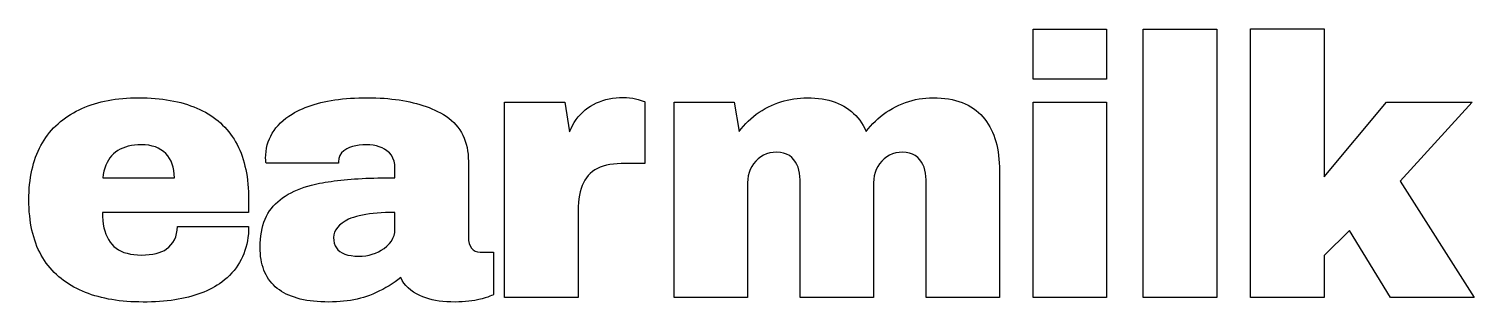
# Model space of a CAD drawing. Header units: millimetres. Extents: x 5 to 102.8, y 5 to 23.5.
import ezdxf

# ---------------------------------------------------------------- set-up
doc = ezdxf.new("R2010")
doc.units = ezdxf.units.MM
doc.layers.add('CUT', color=7, linetype='Continuous')

msp = doc.modelspace()

# ---------------------------------------------------------------- linework, layer by layer
at = {"layer": 'CUT'}
for points in [[(72.975, 20.05), (72.975, 23.425), (77.95, 23.425), (77.95, 20.05)], [(80.425, 5.3), (80.425, 23.425), (85.4, 23.425), (85.4, 5.3)], [(96.9, 18.5), (102.7, 18.5), (97.825, 13.175), (102.825, 5.3), (97.175, 5.3), (94.4, 9.825), (92.675, 8.15), (92.675, 5.3), (87.7, 5.3), (87.7, 23.45), (92.675, 23.45), (92.675, 13.45)], [(19.875, 11.9), (19.875, 11.05), (9.975, 11.05), (9.981, 10.772), (10.001, 10.508), (10.032, 10.258), (10.077, 10.022), (10.134, 9.8), (10.205, 9.592), (10.287, 9.398), (10.383, 9.218), (10.491, 9.052), (10.613, 8.9), (10.747, 8.762), (10.897, 8.639), (11.061, 8.53), (11.241, 8.436), (11.434, 8.356), (11.643, 8.291), (11.866, 8.24), (12.104, 8.204), (12.357, 8.182), (12.625, 8.175), (12.895, 8.181), (13.148, 8.201), (13.385, 8.233), (13.605, 8.279), (13.809, 8.337), (13.997, 8.408), (14.169, 8.493), (14.324, 8.59), (14.462, 8.7), (14.618, 8.857), (14.75, 9.029), (14.858, 9.214), (14.942, 9.414), (15.002, 9.629), (15.038, 9.857), (15.05, 10.1), (19.875, 10.1), (19.87, 9.85), (19.855, 9.606), (19.83, 9.368), (19.794, 9.136), (19.749, 8.91), (19.693, 8.689), (19.627, 8.474), (19.551, 8.265), (19.466, 8.062), (19.369, 7.865), (19.263, 7.673), (19.147, 7.487), (19.021, 7.307), (18.884, 7.133), (18.738, 6.965), (18.581, 6.802), (18.414, 6.646), (18.237, 6.495), (18.05, 6.35), (17.895, 6.24), (17.734, 6.134), (17.568, 6.034), (17.395, 5.938), (17.217, 5.846), (17.033, 5.759), (16.843, 5.677), (16.647, 5.6), (16.446, 5.527), (16.238, 5.459), (16.025, 5.396), (15.806, 5.338), (15.581, 5.284), (15.351, 5.234), (15.114, 5.19), (14.872, 5.15), (14.624, 5.115), (14.37, 5.084), (14.111, 5.059), (13.845, 5.038), (13.574, 5.021), (13.297, 5.009), (13.014, 5.002), (12.725, 5), (12.445, 5.003), (12.169, 5.01), (11.899, 5.023), (11.633, 5.041), (11.373, 5.063), (11.117, 5.091), (10.866, 5.124), (10.62, 5.162), (10.378, 5.205), (10.142, 5.253), (9.911, 5.307), (9.684, 5.365), (9.462, 5.428), (9.246, 5.497), (9.034, 5.57), (8.827, 5.649), (8.625, 5.732), (8.427, 5.821), (8.235, 5.915), (8.047, 6.013), (7.865, 6.117), (7.687, 6.226), (7.514, 6.34), (7.346, 6.459), (7.183, 6.583), (7.025, 6.713), (6.866, 6.852), (6.714, 6.998), (6.568, 7.149), (6.429, 7.306), (6.296, 7.468), (6.17, 7.636), (6.05, 7.81), (5.936, 7.989), (5.829, 8.174), (5.729, 8.365), (5.635, 8.561), (5.548, 8.763), (5.467, 8.97), (5.392, 9.183), (5.324, 9.402), (5.262, 9.626), (5.207, 9.856), (5.159, 10.092), (5.117, 10.334), (5.081, 10.581), (5.052, 10.833), (5.029, 11.091), (5.013, 11.355), (5.003, 11.625), (5, 11.9), (5.003, 12.169), (5.013, 12.433), (5.028, 12.692), (5.051, 12.946), (5.079, 13.194), (5.114, 13.437), (5.155, 13.675), (5.202, 13.907), (5.256, 14.134), (5.316, 14.356), (5.382, 14.573), (5.455, 14.784), (5.534, 14.99), (5.619, 15.191), (5.711, 15.386), (5.809, 15.576), (5.913, 15.761), (6.024, 15.941), (6.141, 16.115), (6.264, 16.284), (6.394, 16.448), (6.529, 16.606), (6.672, 16.759), (6.82, 16.907), (6.975, 17.05), (7.135, 17.187), (7.301, 17.319), (7.471, 17.445), (7.645, 17.565), (7.825, 17.68), (8.009, 17.789), (8.199, 17.893), (8.393, 17.991), (8.591, 18.083), (8.795, 18.17), (9.003, 18.251), (9.217, 18.327), (9.435, 18.397), (9.657, 18.461), (9.885, 18.52), (10.117, 18.573), (10.355, 18.621), (10.597, 18.663), (10.843, 18.699), (11.095, 18.73), (11.351, 18.755), (11.613, 18.775), (11.879, 18.789), (12.149, 18.797), (12.425, 18.8), (12.712, 18.797), (12.994, 18.789), (13.27, 18.776), (13.541, 18.756), (13.807, 18.732), (14.066, 18.702), (14.321, 18.667), (14.57, 18.626), (14.813, 18.58), (15.051, 18.528), (15.283, 18.471), (15.51, 18.408), (15.732, 18.34), (15.948, 18.267), (16.158, 18.188), (16.364, 18.104), (16.563, 18.014), (16.757, 17.919), (16.946, 17.818), (17.129, 17.712), (17.307, 17.6), (17.479, 17.484), (17.646, 17.361), (17.807, 17.233), (17.962, 17.1), (18.112, 16.961), (18.256, 16.816), (18.394, 16.666), (18.526, 16.51), (18.651, 16.348), (18.77, 16.18), (18.884, 16.007), (18.991, 15.828), (19.092, 15.643), (19.187, 15.452), (19.275, 15.256), (19.358, 15.053), (19.434, 14.845), (19.505, 14.632), (19.569, 14.412), (19.627, 14.187), (19.679, 13.956), (19.725, 13.719), (19.765, 13.476), (19.799, 13.228), (19.826, 12.974), (19.847, 12.714), (19.863, 12.448), (19.872, 12.177)], [(34.75, 14.5), (34.75, 9.35), (34.762, 9.147), (34.8, 8.963), (34.863, 8.797), (34.95, 8.65), (35.062, 8.53), (35.2, 8.444), (35.363, 8.392), (35.55, 8.375), (36.45, 8.375), (36.45, 5.5), (36.398, 5.471), (36.316, 5.434), (36.204, 5.39), (36.062, 5.338), (35.89, 5.281), (35.684, 5.225), (35.446, 5.169), (35.175, 5.113), (34.978, 5.078), (34.772, 5.05), (34.556, 5.028), (34.331, 5.012), (34.095, 5.003), (33.85, 5), (33.565, 5.004), (33.291, 5.018), (33.026, 5.039), (32.772, 5.07), (32.528, 5.109), (32.294, 5.158), (32.071, 5.214), (31.858, 5.28), (31.655, 5.354), (31.462, 5.438), (31.237, 5.552), (31.03, 5.677), (30.842, 5.813), (30.672, 5.959), (30.52, 6.116), (30.387, 6.284), (30.272, 6.462), (30.175, 6.65), (29.983, 6.503), (29.786, 6.362), (29.585, 6.227), (29.379, 6.098), (29.169, 5.975), (28.954, 5.858), (28.735, 5.747), (28.511, 5.642), (28.283, 5.543), (28.05, 5.45), (27.851, 5.378), (27.647, 5.312), (27.437, 5.253), (27.222, 5.2), (27.001, 5.153), (26.775, 5.113), (26.543, 5.078), (26.306, 5.05), (26.062, 5.028), (25.814, 5.012), (25.56, 5.003), (25.3, 5), (25.03, 5.003), (24.769, 5.013), (24.516, 5.029), (24.27, 5.051), (24.033, 5.08), (23.804, 5.115), (23.582, 5.157), (23.369, 5.205), (23.164, 5.259), (22.967, 5.32), (22.778, 5.387), (22.597, 5.461), (22.424, 5.541), (22.259, 5.627), (22.102, 5.72), (21.953, 5.819), (21.812, 5.925), (21.68, 6.037), (21.555, 6.155), (21.438, 6.28), (21.33, 6.412), (21.229, 6.549), (21.137, 6.693), (21.052, 6.844), (20.976, 7), (20.907, 7.164), (20.847, 7.333), (20.795, 7.509), (20.751, 7.692), (20.714, 7.881), (20.686, 8.076), (20.666, 8.278), (20.654, 8.486), (20.65, 8.7), (20.655, 8.97), (20.671, 9.231), (20.698, 9.483), (20.735, 9.726), (20.782, 9.959), (20.841, 10.182), (20.909, 10.397), (20.989, 10.602), (21.079, 10.798), (21.179, 10.984), (21.29, 11.162), (21.412, 11.33), (21.545, 11.488), (21.687, 11.637), (21.84, 11.779), (22.003, 11.914), (22.174, 12.042), (22.355, 12.164), (22.545, 12.279), (22.744, 12.388), (22.953, 12.491), (23.171, 12.586), (23.399, 12.676), (23.635, 12.759), (23.881, 12.835), (24.136, 12.905), (24.401, 12.968), (24.675, 13.025), (24.863, 13.06), (25.057, 13.093), (25.257, 13.124), (25.461, 13.154), (25.672, 13.182), (25.887, 13.209), (26.108, 13.233), (26.335, 13.256), (26.567, 13.278), (26.804, 13.297), (27.047, 13.315), (27.295, 13.331), (27.549, 13.346), (27.808, 13.358), (28.073, 13.369), (28.343, 13.379), (28.619, 13.386), (28.899, 13.392), (29.186, 13.397), (29.478, 13.399), (29.775, 13.4), (29.775, 14.05), (29.76, 14.298), (29.715, 14.525), (29.641, 14.731), (29.536, 14.917), (29.402, 15.081), (29.238, 15.225), (29.078, 15.331), (28.905, 15.421), (28.719, 15.494), (28.521, 15.552), (28.31, 15.592), (28.086, 15.617), (27.85, 15.625), (27.598, 15.617), (27.357, 15.594), (27.128, 15.556), (26.911, 15.503), (26.706, 15.434), (26.512, 15.35), (26.31, 15.227), (26.152, 15.078), (26.04, 14.903), (25.973, 14.702), (25.95, 14.475), (25.95, 14.375), (21.05, 14.375), (21.039, 14.444), (21.031, 14.525), (21.027, 14.619), (21.025, 14.725), (21.032, 14.956), (21.053, 15.182), (21.088, 15.401), (21.137, 15.614), (21.2, 15.821), (21.276, 16.022), (21.367, 16.217), (21.472, 16.406), (21.591, 16.589), (21.723, 16.766), (21.87, 16.937), (22.03, 17.102), (22.205, 17.26), (22.394, 17.413), (22.596, 17.559), (22.812, 17.7), (22.978, 17.798), (23.15, 17.891), (23.329, 17.98), (23.513, 18.064), (23.704, 18.143), (23.902, 18.218), (24.106, 18.289), (24.316, 18.355), (24.532, 18.416), (24.755, 18.473), (24.984, 18.525), (25.22, 18.573), (25.462, 18.616), (25.71, 18.655), (25.965, 18.689), (26.226, 18.718), (26.493, 18.743), (26.767, 18.764), (27.047, 18.78), (27.333, 18.791), (27.626, 18.798), (27.925, 18.8), (28.211, 18.798), (28.491, 18.791), (28.766, 18.779), (29.037, 18.763), (29.302, 18.743), (29.562, 18.717), (29.817, 18.688), (30.066, 18.653), (30.311, 18.614), (30.551, 18.57), (30.785, 18.522), (31.015, 18.469), (31.239, 18.412), (31.458, 18.35), (31.672, 18.283), (31.881, 18.212), (32.085, 18.136), (32.284, 18.056), (32.478, 17.971), (32.666, 17.882), (32.85, 17.787), (33.055, 17.671), (33.249, 17.547), (33.431, 17.415), (33.601, 17.275), (33.759, 17.128), (33.906, 16.972), (34.04, 16.809), (34.164, 16.638), (34.275, 16.459), (34.375, 16.273), (34.463, 16.079), (34.539, 15.876), (34.603, 15.666), (34.656, 15.449), (34.697, 15.223), (34.727, 14.99), (34.744, 14.749)], [(46.7, 18.525), (46.7, 14.35), (45.1, 14.35), (44.825, 14.343), (44.565, 14.324), (44.319, 14.29), (44.087, 14.244), (43.869, 14.185), (43.666, 14.112), (43.477, 14.026), (43.302, 13.927), (43.141, 13.814), (42.995, 13.689), (42.862, 13.55), (42.743, 13.398), (42.635, 13.233), (42.539, 13.056), (42.453, 12.866), (42.38, 12.663), (42.317, 12.447), (42.266, 12.218), (42.226, 11.976), (42.198, 11.722), (42.181, 11.455), (42.175, 11.175), (42.175, 5.3), (37.2, 5.3), (37.2, 18.5), (41.275, 18.5), (41.6, 16.5), (41.695, 16.724), (41.801, 16.938), (41.917, 17.139), (42.044, 17.33), (42.181, 17.509), (42.329, 17.677), (42.487, 17.834), (42.656, 17.98), (42.835, 18.114), (43.025, 18.238), (43.222, 18.349), (43.425, 18.449), (43.633, 18.537), (43.845, 18.614), (44.062, 18.678), (44.285, 18.731), (44.512, 18.772), (44.745, 18.802), (44.982, 18.819), (45.225, 18.825), (45.45, 18.82), (45.665, 18.803), (45.87, 18.775), (46.065, 18.737), (46.25, 18.688), (46.447, 18.626), (46.587, 18.578), (46.672, 18.545)], [(70.7, 13.85), (70.7, 5.3), (65.725, 5.3), (65.725, 13.25), (65.717, 13.486), (65.691, 13.708), (65.649, 13.917), (65.59, 14.111), (65.515, 14.292), (65.422, 14.459), (65.312, 14.613), (65.166, 14.769), (65, 14.897), (64.816, 14.997), (64.613, 15.068), (64.391, 15.111), (64.15, 15.125), (63.907, 15.113), (63.677, 15.076), (63.46, 15.015), (63.256, 14.929), (63.066, 14.819), (62.889, 14.684), (62.725, 14.525), (62.579, 14.348), (62.456, 14.16), (62.355, 13.96), (62.276, 13.749), (62.22, 13.528), (62.186, 13.294), (62.175, 13.05), (62.175, 5.3), (57.2, 5.3), (57.2, 13.25), (57.192, 13.486), (57.166, 13.708), (57.124, 13.917), (57.065, 14.111), (56.99, 14.292), (56.897, 14.459), (56.788, 14.613), (56.641, 14.769), (56.475, 14.897), (56.291, 14.997), (56.087, 15.068), (55.866, 15.111), (55.625, 15.125), (55.382, 15.113), (55.152, 15.076), (54.935, 15.015), (54.731, 14.929), (54.541, 14.819), (54.364, 14.684), (54.2, 14.525), (54.054, 14.348), (53.931, 14.16), (53.83, 13.96), (53.751, 13.749), (53.695, 13.528), (53.661, 13.294), (53.65, 13.05), (53.65, 5.3), (48.675, 5.3), (48.675, 18.5), (52.75, 18.5), (53.075, 16.525), (53.215, 16.712), (53.364, 16.892), (53.52, 17.065), (53.685, 17.231), (53.858, 17.389), (54.038, 17.54), (54.227, 17.684), (54.424, 17.821), (54.629, 17.95), (54.842, 18.073), (55.063, 18.188), (55.27, 18.285), (55.479, 18.375), (55.69, 18.455), (55.903, 18.528), (56.118, 18.592), (56.334, 18.647), (56.553, 18.694), (56.774, 18.732), (56.996, 18.762), (57.22, 18.783), (57.447, 18.796), (57.675, 18.8), (57.941, 18.795), (58.2, 18.781), (58.45, 18.758), (58.692, 18.725), (58.927, 18.682), (59.153, 18.631), (59.371, 18.57), (59.581, 18.499), (59.783, 18.419), (59.977, 18.33), (60.163, 18.231), (60.34, 18.123), (60.51, 18.006), (60.672, 17.879), (60.825, 17.742), (60.971, 17.597), (61.108, 17.442), (61.238, 17.277), (61.359, 17.103), (61.473, 16.92), (61.578, 16.727), (61.675, 16.525), (61.82, 16.712), (61.971, 16.892), (62.13, 17.065), (62.296, 17.231), (62.47, 17.389), (62.651, 17.54), (62.839, 17.684), (63.034, 17.821), (63.236, 17.95), (63.446, 18.073), (63.663, 18.188), (63.884, 18.294), (64.107, 18.39), (64.332, 18.476), (64.559, 18.552), (64.788, 18.618), (65.019, 18.673), (65.251, 18.719), (65.486, 18.754), (65.722, 18.78), (65.96, 18.795), (66.2, 18.8), (66.477, 18.795), (66.745, 18.78), (67.004, 18.755), (67.255, 18.72), (67.496, 18.674), (67.729, 18.619), (67.953, 18.554), (68.169, 18.478), (68.375, 18.393), (68.573, 18.297), (68.762, 18.191), (68.942, 18.076), (69.114, 17.95), (69.276, 17.814), (69.43, 17.668), (69.575, 17.512), (69.703, 17.357), (69.824, 17.195), (69.937, 17.024), (70.042, 16.846), (70.139, 16.661), (70.229, 16.468), (70.311, 16.268), (70.385, 16.06), (70.451, 15.844), (70.509, 15.621), (70.56, 15.391), (70.603, 15.153), (70.638, 14.907), (70.665, 14.654), (70.684, 14.394), (70.696, 14.126)], [(72.975, 5.3), (72.975, 18.5), (77.95, 18.5), (77.95, 5.3)], [(10, 13.4), (14.85, 13.4), (14.841, 13.65), (14.813, 13.886), (14.767, 14.109), (14.703, 14.319), (14.621, 14.515), (14.52, 14.698), (14.4, 14.868), (14.263, 15.025), (14.108, 15.166), (13.94, 15.287), (13.757, 15.391), (13.559, 15.475), (13.347, 15.541), (13.121, 15.588), (12.88, 15.616), (12.625, 15.625), (12.383, 15.619), (12.153, 15.6), (11.935, 15.57), (11.727, 15.526), (11.532, 15.471), (11.348, 15.403), (11.175, 15.323), (11.014, 15.231), (10.864, 15.126), (10.726, 15.009), (10.599, 14.879), (10.484, 14.737), (10.381, 14.583), (10.288, 14.417), (10.208, 14.238), (10.139, 14.047), (10.081, 13.844), (10.035, 13.628)], [(25.625, 9.35), (25.637, 9.15), (25.672, 8.968), (25.731, 8.803), (25.814, 8.656), (25.92, 8.525), (26.05, 8.413), (26.203, 8.317), (26.381, 8.239), (26.581, 8.178), (26.806, 8.135), (27.053, 8.109), (27.325, 8.1), (27.565, 8.108), (27.798, 8.133), (28.023, 8.174), (28.241, 8.231), (28.451, 8.305), (28.654, 8.395), (28.849, 8.502), (29.038, 8.625), (29.233, 8.78), (29.399, 8.945), (29.534, 9.121), (29.64, 9.307), (29.715, 9.503), (29.76, 9.709), (29.775, 9.925), (29.775, 11.05), (29.455, 11.047), (29.147, 11.039), (28.853, 11.025), (28.573, 11.006), (28.305, 10.982), (28.05, 10.951), (27.809, 10.916), (27.581, 10.875), (27.366, 10.828), (27.164, 10.776), (26.975, 10.719), (26.8, 10.656), (26.637, 10.588), (26.4, 10.467), (26.195, 10.337), (26.021, 10.197), (25.878, 10.047), (25.767, 9.887), (25.688, 9.718), (25.641, 9.539)]]:
    msp.add_lwpolyline(points, close=True, dxfattribs=at)

doc.saveas('drawing.dxf')
